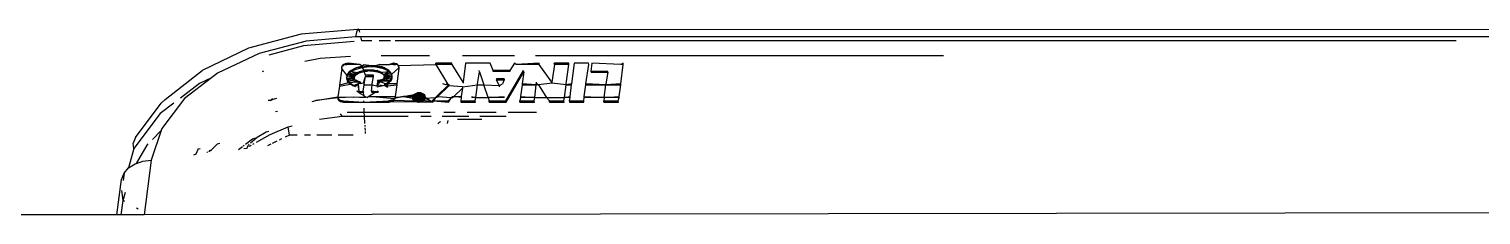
# Model space of a CAD drawing. Header units: metres. Extents: x -4.2 to 4.2, y -5.7 to 5.7.
# Drawn here: x -3.00661 to -2.96853, y 3.98317 to 3.98804 of the extents above; entities that cross this region are included whole.
import ezdxf

# ---------------------------------------------------------------- set-up
doc = ezdxf.new("R2010")
doc.units = ezdxf.units.M

msp = doc.modelspace()

# ---------------------------------------------------------------- linework, layer by layer
for p, q in [((-2.999465, 3.987905), (-3.000849, 3.987535)), ((-2.999337, 3.987721), (-3.00057, 3.987398)), ((-2.997995, 3.988026), (-2.999465, 3.987905)), ((-2.998043, 3.987832), (-2.999337, 3.987721)), ((-2.998021, 3.987956), (-2.998043, 3.987832)), ((-2.9979, 3.987832), (-2.998043, 3.987832)), ((-2.997995, 3.988026), (-2.998021, 3.987956)), ((-2.997966, 3.988037), (-2.997995, 3.988026)), ((-2.997936, 3.987987), (-2.997966, 3.988037)), ((-2.997966, 3.988037), (-2.96534, 3.988026)), ((-2.997928, 3.987956), (-2.997936, 3.987987)), ((-2.997882, 3.987725), (-2.9979, 3.987832)), ((-2.965388, 3.987832), (-2.9979, 3.987832)), ((-2.997616, 3.987725), (-2.997882, 3.987725)), ((-2.997127, 3.987725), (-2.997426, 3.987725)), ((-2.969174, 3.987725), (-2.997006, 3.987725)), ((-3.000849, 3.987535), (-3.002068, 3.986951)), ((-3.00057, 3.987398), (-3.00166, 3.986885)), ((-2.999404, 3.987595), (-3.000318, 3.987356)), ((-2.998075, 3.987708), (-2.999404, 3.987595)), ((-2.997374, 3.987346), (-2.9961, 3.987346)), ((-2.995235, 3.987346), (-2.993873, 3.987346)), ((-2.993322, 3.987346), (-2.982623, 3.987346)), ((-3.00304, 3.986193), (-3.002068, 3.986951)), ((-2.999374, 3.987196), (-2.998975, 3.987273)), ((-2.998975, 3.987273), (-2.998174, 3.987324)), ((-2.998405, 3.987003), (-2.998462, 3.986564)), ((-2.9984, 3.987061), (-2.998409, 3.987034)), ((-2.998409, 3.987034), (-2.998405, 3.987003)), ((-2.998268, 3.986832), (-2.998405, 3.987003)), ((-2.998381, 3.987087), (-2.9984, 3.987061)), ((-2.998348, 3.987078), (-2.9984, 3.987061)), ((-2.998396, 3.98703), (-2.9984, 3.987061)), ((-2.998352, 3.987109), (-2.998381, 3.987087)), ((-2.998348, 3.987078), (-2.998381, 3.987087)), ((-2.998377, 3.987056), (-2.998381, 3.987087)), ((-2.998316, 3.987125), (-2.998352, 3.987109)), ((-2.998352, 3.987109), (-2.998272, 3.987105)), ((-2.998316, 3.987125), (-2.998233, 3.98714)), ((-2.998276, 3.987136), (-2.998316, 3.987125)), ((-2.998272, 3.987105), (-2.998316, 3.987125)), ((-2.998233, 3.98714), (-2.998276, 3.987136)), ((-2.998229, 3.987109), (-2.998276, 3.987136)), ((-2.998272, 3.987105), (-2.998276, 3.987136)), ((-2.998272, 3.987105), (-2.998233, 3.98714)), ((-2.998229, 3.987109), (-2.998272, 3.987105)), ((-2.998229, 3.987109), (-2.998233, 3.98714)), ((-2.997932, 3.987109), (-2.998233, 3.98714)), ((-2.997932, 3.987109), (-2.998229, 3.987109)), ((-2.998159, 3.986955), (-2.998208, 3.986916)), ((-2.9981, 3.98699), (-2.998159, 3.986955)), ((-2.998096, 3.986959), (-2.998159, 3.986955)), ((-2.998155, 3.986924), (-2.998159, 3.986955)), ((-2.998155, 3.986924), (-2.998096, 3.986959)), ((-2.998031, 3.98702), (-2.9981, 3.98699)), ((-2.998096, 3.986959), (-2.9981, 3.98699)), ((-2.998027, 3.986989), (-2.9981, 3.98699)), ((-2.998096, 3.986959), (-2.998027, 3.986989)), ((-2.997871, 3.987065), (-2.998031, 3.98702)), ((-2.997867, 3.987034), (-2.998031, 3.98702)), ((-2.998027, 3.986989), (-2.998031, 3.98702)), ((-2.998027, 3.986989), (-2.997867, 3.987034)), ((-2.997871, 3.987065), (-2.997932, 3.987109)), ((-2.997927, 3.986929), (-2.99782, 3.986958)), ((-2.997835, 3.987099), (-2.997871, 3.987065)), ((-2.997867, 3.987034), (-2.997871, 3.987065)), ((-2.99769, 3.987054), (-2.997871, 3.987065)), ((-2.997867, 3.987034), (-2.997835, 3.987099)), ((-2.997867, 3.987034), (-2.99769, 3.987054)), ((-2.99782, 3.986958), (-2.997867, 3.987034)), ((-2.997694, 3.987085), (-2.997835, 3.987099)), ((-2.99782, 3.986958), (-2.997701, 3.986972)), ((-2.99758, 3.986969), (-2.99782, 3.986958)), ((-2.997726, 3.986938), (-2.99782, 3.986958)), ((-2.997816, 3.986927), (-2.99782, 3.986958)), ((-2.997742, 3.986956), (-2.997701, 3.986972)), ((-2.997701, 3.986972), (-2.99758, 3.986969)), ((-2.997516, 3.987078), (-2.997694, 3.987085)), ((-2.99769, 3.987054), (-2.997694, 3.987085)), ((-2.997512, 3.987048), (-2.997694, 3.987085)), ((-2.99769, 3.987054), (-2.997512, 3.987048)), ((-2.997644, 3.986953), (-2.99758, 3.986969)), ((-2.99758, 3.986969), (-2.997468, 3.986949)), ((-2.99741, 3.987109), (-2.997516, 3.987078)), ((-2.997353, 3.987046), (-2.997516, 3.987078)), ((-2.997512, 3.987048), (-2.997516, 3.987078)), ((-2.997349, 3.987015), (-2.997516, 3.987078)), ((-2.997512, 3.987048), (-2.997349, 3.987015)), ((-2.99741, 3.987109), (-2.99715, 3.987109)), ((-2.997282, 3.987021), (-2.997353, 3.987046)), ((-2.997349, 3.987015), (-2.997353, 3.987046)), ((-2.997278, 3.98699), (-2.997353, 3.987046)), ((-2.997349, 3.987015), (-2.997278, 3.98699)), ((-2.997221, 3.986991), (-2.997282, 3.987021)), ((-2.997278, 3.98699), (-2.997282, 3.987021)), ((-2.997217, 3.98696), (-2.997282, 3.987021)), ((-2.997278, 3.98699), (-2.997217, 3.98696)), ((-2.99717, 3.986956), (-2.997221, 3.986991)), ((-2.997217, 3.98696), (-2.997221, 3.986991)), ((-2.997166, 3.986925), (-2.997221, 3.986991)), ((-2.997217, 3.98696), (-2.997166, 3.986925)), ((-2.997131, 3.986917), (-2.99717, 3.986956)), ((-2.997166, 3.986925), (-2.99717, 3.986956)), ((-2.997127, 3.986887), (-2.99717, 3.986956)), ((-2.997051, 3.98714), (-2.99715, 3.987109)), ((-2.997047, 3.987109), (-2.99715, 3.987109)), ((-2.997101, 3.986845), (-2.996903, 3.987034)), ((-2.997047, 3.987109), (-2.997051, 3.98714)), ((-2.997006, 3.987105), (-2.997051, 3.98714)), ((-2.996972, 3.987125), (-2.997051, 3.98714)), ((-2.99701, 3.987136), (-2.997051, 3.98714)), ((-2.997006, 3.987105), (-2.997051, 3.98714)), ((-2.997047, 3.987109), (-2.997006, 3.987105)), ((-2.997006, 3.987105), (-2.997047, 3.987109)), ((-2.996972, 3.987125), (-2.99701, 3.987136)), ((-2.996977, 3.987103), (-2.99701, 3.987136)), ((-2.997006, 3.987105), (-2.99701, 3.987136)), ((-2.996941, 3.987109), (-2.997006, 3.987105)), ((-2.996941, 3.987109), (-2.996972, 3.987125)), ((-2.99695, 3.986605), (-2.996899, 3.987003)), ((-2.996918, 3.987087), (-2.996941, 3.987109)), ((-2.996914, 3.987056), (-2.996929, 3.987086)), ((-2.996918, 3.987087), (-2.995933, 3.987109)), ((-2.996905, 3.987061), (-2.996918, 3.987087)), ((-2.996903, 3.987034), (-2.996918, 3.987087)), ((-2.996901, 3.98703), (-2.996918, 3.987087)), ((-2.996914, 3.987056), (-2.996918, 3.987087)), ((-2.996903, 3.987034), (-2.996905, 3.987061)), ((-2.996899, 3.987003), (-2.996905, 3.987061)), ((-2.996901, 3.98703), (-2.996905, 3.987061)), ((-2.996899, 3.987003), (-2.996903, 3.987034)), ((-2.995517, 3.98714), (-2.995937, 3.98714)), ((-2.995933, 3.987109), (-2.995937, 3.98714)), ((-2.995513, 3.987109), (-2.995933, 3.987109)), ((-2.995933, 3.987109), (-2.995628, 3.986605)), ((-2.995513, 3.987109), (-2.995517, 3.98714)), ((-2.995221, 3.986649), (-2.995513, 3.987109)), ((-2.995157, 3.98714), (-2.995221, 3.986649)), ((-2.994515, 3.98714), (-2.995157, 3.98714)), ((-2.994796, 3.986921), (-2.9948, 3.986952)), ((-2.994436, 3.986953), (-2.994515, 3.98714)), ((-2.993998, 3.986953), (-2.994436, 3.986953)), ((-2.994432, 3.986922), (-2.994436, 3.986953)), ((-2.994101, 3.986155), (-2.993635, 3.986952)), ((-2.993871, 3.98714), (-2.993998, 3.986953)), ((-2.993998, 3.986953), (-2.993994, 3.986922)), ((-2.993832, 3.987109), (-2.993871, 3.98714)), ((-2.993229, 3.98714), (-2.993832, 3.987109)), ((-2.993225, 3.987109), (-2.993832, 3.987109)), ((-2.993631, 3.986921), (-2.993635, 3.986952)), ((-2.993225, 3.987109), (-2.993229, 3.98714)), ((-2.992893, 3.986649), (-2.993225, 3.987109)), ((-2.992826, 3.987109), (-2.992893, 3.986649)), ((-2.992449, 3.98714), (-2.99283, 3.98714)), ((-2.992826, 3.987109), (-2.99283, 3.98714)), ((-2.992445, 3.987109), (-2.992826, 3.987109)), ((-2.992518, 3.986605), (-2.992445, 3.987109)), ((-2.992445, 3.987109), (-2.992449, 3.98714)), ((-2.992312, 3.98714), (-2.99238, 3.986605)), ((-2.99193, 3.98714), (-2.992312, 3.98714)), ((-2.991999, 3.986605), (-2.991926, 3.987109)), ((-2.991926, 3.987109), (-2.99193, 3.98714)), ((-2.991845, 3.98714), (-2.991871, 3.986934)), ((-2.991086, 3.987109), (-2.991845, 3.98714)), ((-2.991025, 3.98714), (-2.991086, 3.987109)), ((-2.991021, 3.987109), (-2.991086, 3.987109)), ((-2.991086, 3.986605), (-2.991021, 3.987109)), ((-2.991021, 3.987109), (-2.991025, 3.98714)), ((-3.002137, 3.986611), (-3.002635, 3.986229)), ((-3.001825, 3.986758), (-3.002532, 3.986215)), ((-3.001825, 3.986758), (-3.002137, 3.986611)), ((-3.00166, 3.986885), (-3.001825, 3.986758)), ((-3.00048, 3.986928), (-3.000446, 3.986939)), ((-2.998465, 3.986538), (-2.998181, 3.986592)), ((-2.998224, 3.98663), (-2.998462, 3.986564)), ((-2.998274, 3.986757), (-2.998278, 3.986787)), ((-2.998278, 3.986787), (-2.998275, 3.986744)), ((-2.998275, 3.986744), (-2.998264, 3.986801)), ((-2.998073, 3.986778), (-2.998275, 3.986744)), ((-2.998076, 3.986751), (-2.998275, 3.986744)), ((-2.998275, 3.986744), (-2.998258, 3.986701)), ((-2.998271, 3.986713), (-2.998275, 3.986744)), ((-2.998071, 3.986724), (-2.998271, 3.986713)), ((-2.998244, 3.986875), (-2.998268, 3.986832)), ((-2.99824, 3.986844), (-2.998268, 3.986832)), ((-2.998268, 3.986832), (-2.998264, 3.986801)), ((-2.998264, 3.986801), (-2.998268, 3.986832)), ((-2.998264, 3.986801), (-2.99824, 3.986844)), ((-2.99806, 3.986805), (-2.998264, 3.986801)), ((-2.998073, 3.986778), (-2.998264, 3.986801)), ((-2.998076, 3.986751), (-2.998258, 3.986701)), ((-2.998258, 3.986701), (-2.998228, 3.98666)), ((-2.998254, 3.98667), (-2.998258, 3.986701)), ((-2.998254, 3.98667), (-2.998258, 3.986701)), ((-2.998056, 3.986697), (-2.998254, 3.98667)), ((-2.998224, 3.98663), (-2.998254, 3.98667)), ((-2.998254, 3.98667), (-2.998228, 3.98666)), ((-2.998208, 3.986916), (-2.998244, 3.986875)), ((-2.998204, 3.986885), (-2.998244, 3.986875)), ((-2.99824, 3.986844), (-2.998244, 3.986875)), ((-2.99824, 3.986844), (-2.998204, 3.986885)), ((-2.99806, 3.986805), (-2.99824, 3.986844)), ((-2.998038, 3.986831), (-2.99824, 3.986844)), ((-2.998056, 3.986697), (-2.998228, 3.98666)), ((-2.998228, 3.98666), (-2.998185, 3.986623)), ((-2.998224, 3.98663), (-2.998228, 3.98666)), ((-2.997999, 3.98665), (-2.998224, 3.98663)), ((-2.998181, 3.986592), (-2.998224, 3.98663)), ((-2.998185, 3.986623), (-2.998224, 3.98663)), ((-2.998224, 3.98663), (-2.998185, 3.986623)), ((-2.998155, 3.986924), (-2.998208, 3.986916)), ((-2.998204, 3.986885), (-2.998208, 3.986916)), ((-2.998204, 3.986885), (-2.998155, 3.986924)), ((-2.998064, 3.986836), (-2.998204, 3.986885)), ((-2.998032, 3.986673), (-2.998185, 3.986623)), ((-2.998185, 3.986623), (-2.998131, 3.986589)), ((-2.998181, 3.986592), (-2.998185, 3.986623)), ((-2.998127, 3.986559), (-2.998181, 3.986592)), ((-2.998131, 3.986589), (-2.998181, 3.986592)), ((-2.998181, 3.986592), (-2.998131, 3.986589)), ((-2.998042, 3.986862), (-2.998155, 3.986924)), ((-2.998011, 3.986887), (-2.998155, 3.986924)), ((-2.998131, 3.986589), (-2.998067, 3.986561)), ((-2.998127, 3.986559), (-2.998131, 3.986589)), ((-2.998076, 3.986751), (-2.99808, 3.986781)), ((-2.998071, 3.986724), (-2.99808, 3.986781)), ((-2.998073, 3.986778), (-2.998077, 3.986809)), ((-2.998076, 3.986751), (-2.998077, 3.986809)), ((-2.998076, 3.986751), (-2.998073, 3.986778)), ((-2.998076, 3.986751), (-2.998073, 3.986778)), ((-2.99806, 3.986728), (-2.998076, 3.986751)), ((-2.998071, 3.986724), (-2.998076, 3.986751)), ((-2.998071, 3.986724), (-2.998075, 3.986754)), ((-2.998056, 3.986697), (-2.998075, 3.986754)), ((-2.998073, 3.986778), (-2.998064, 3.986836)), ((-2.998073, 3.986778), (-2.99806, 3.986805)), ((-2.998073, 3.986778), (-2.99806, 3.986805)), ((-2.998056, 3.986697), (-2.998071, 3.986724)), ((-2.998067, 3.986561), (-2.998042, 3.986574)), ((-2.998064, 3.986836), (-2.998042, 3.986862)), ((-2.998007, 3.986856), (-2.998064, 3.986836)), ((-2.99806, 3.986805), (-2.998064, 3.986836)), ((-2.99806, 3.986805), (-2.998064, 3.986836)), ((-2.998063, 3.98653), (-2.997916, 3.986645)), ((-2.998042, 3.986574), (-2.998063, 3.98653)), ((-2.99806, 3.986805), (-2.998042, 3.986862)), ((-2.99806, 3.986805), (-2.998038, 3.986831)), ((-2.998056, 3.986697), (-2.99806, 3.986728)), ((-2.998056, 3.986697), (-2.99806, 3.986728)), ((-2.998032, 3.986673), (-2.99806, 3.986728)), ((-2.998003, 3.986681), (-2.998056, 3.986697)), ((-2.998032, 3.986673), (-2.998056, 3.986697)), ((-2.998042, 3.986862), (-2.998011, 3.986887)), ((-2.997969, 3.986878), (-2.998042, 3.986862)), ((-2.998038, 3.986831), (-2.998042, 3.986862)), ((-2.997978, 3.986605), (-2.998042, 3.986574)), ((-2.998042, 3.986574), (-2.997981, 3.98658)), ((-2.998038, 3.986831), (-2.998011, 3.986887)), ((-2.998038, 3.986831), (-2.998007, 3.986856)), ((-2.998032, 3.986673), (-2.998036, 3.986703)), ((-2.997999, 3.98665), (-2.998036, 3.986703)), ((-2.997999, 3.98665), (-2.998032, 3.986673)), ((-2.998011, 3.986887), (-2.997973, 3.986909)), ((-2.997969, 3.986878), (-2.998011, 3.986887)), ((-2.998007, 3.986856), (-2.998011, 3.986887)), ((-2.998007, 3.986856), (-2.997973, 3.986909)), ((-2.998007, 3.986856), (-2.997969, 3.986878)), ((-2.997963, 3.986661), (-2.998003, 3.986681)), ((-2.997999, 3.98665), (-2.998003, 3.986681)), ((-2.997959, 3.986631), (-2.998003, 3.986681)), ((-2.997959, 3.986631), (-2.997999, 3.98665)), ((-2.997981, 3.98658), (-2.997959, 3.986631)), ((-2.997981, 3.98658), (-2.997953, 3.986411)), ((-2.997978, 3.986605), (-2.997916, 3.986645)), ((-2.997959, 3.986631), (-2.997978, 3.986605)), ((-2.997912, 3.986614), (-2.997978, 3.986605)), ((-2.997978, 3.986605), (-2.997953, 3.986411)), ((-2.997973, 3.986909), (-2.997927, 3.986929)), ((-2.997969, 3.986878), (-2.997973, 3.986909)), ((-2.997969, 3.986878), (-2.997927, 3.986929)), ((-2.997923, 3.986898), (-2.997969, 3.986878)), ((-2.997969, 3.986878), (-2.997923, 3.986898)), ((-2.997916, 3.986645), (-2.997963, 3.986661)), ((-2.997959, 3.986631), (-2.997963, 3.986661)), ((-2.997912, 3.986614), (-2.997963, 3.986661)), ((-2.997959, 3.986631), (-2.997912, 3.986614)), ((-2.997912, 3.986614), (-2.997959, 3.986631)), ((-2.997923, 3.986898), (-2.997927, 3.986929)), ((-2.997923, 3.986898), (-2.997866, 3.986931)), ((-2.997923, 3.986898), (-2.997816, 3.986927)), ((-2.997916, 3.986645), (-2.997912, 3.986614)), ((-2.997912, 3.986614), (-2.997837, 3.98663)), ((-2.99784, 3.986411), (-2.997818, 3.98658)), ((-2.997837, 3.98663), (-2.997782, 3.986796)), ((-2.997837, 3.98663), (-2.997818, 3.98658)), ((-2.997815, 3.986605), (-2.997818, 3.98658)), ((-2.997818, 3.98658), (-2.997606, 3.98658)), ((-2.997816, 3.986927), (-2.997726, 3.986938)), ((-2.997786, 3.986827), (-2.997816, 3.986927)), ((-2.997815, 3.986605), (-2.997782, 3.986796)), ((-2.997786, 3.986827), (-2.997782, 3.986796)), ((-2.997574, 3.986827), (-2.997786, 3.986827)), ((-2.99757, 3.986796), (-2.997786, 3.986827)), ((-2.997782, 3.986796), (-2.99757, 3.986796)), ((-2.997667, 3.98694), (-2.997726, 3.986938)), ((-2.997667, 3.98694), (-2.997576, 3.986938)), ((-2.997628, 3.986411), (-2.997606, 3.98658)), ((-2.997606, 3.98658), (-2.997603, 3.986605)), ((-2.997606, 3.98658), (-2.997484, 3.986549)), ((-2.997603, 3.986605), (-2.99757, 3.986796)), ((-2.997468, 3.986949), (-2.997576, 3.986938)), ((-2.997576, 3.986938), (-2.997468, 3.986949)), ((-2.997576, 3.986938), (-2.997464, 3.986918)), ((-2.99757, 3.986796), (-2.997574, 3.986827)), ((-2.99748, 3.98658), (-2.997484, 3.986549)), ((-2.997484, 3.986549), (-2.99745, 3.98658)), ((-2.997477, 3.986605), (-2.99748, 3.98658)), ((-2.99748, 3.98658), (-2.997438, 3.986605)), ((-2.997462, 3.986657), (-2.997477, 3.986605)), ((-2.997468, 3.986949), (-2.99742, 3.986934)), ((-2.997464, 3.986918), (-2.997468, 3.986949)), ((-2.997466, 3.986688), (-2.997296, 3.986731)), ((-2.997347, 3.98671), (-2.997466, 3.986688)), ((-2.997466, 3.986688), (-2.997462, 3.986657)), ((-2.997423, 3.986636), (-2.997466, 3.986688)), ((-2.997427, 3.986667), (-2.997466, 3.986688)), ((-2.997384, 3.986687), (-2.997466, 3.986688)), ((-2.997464, 3.986918), (-2.99742, 3.986934)), ((-2.997464, 3.986918), (-2.99742, 3.986934)), ((-2.997464, 3.986918), (-2.997416, 3.986903)), ((-2.997438, 3.986605), (-2.997462, 3.986657)), ((-2.997462, 3.986657), (-2.997423, 3.986636)), ((-2.99745, 3.98658), (-2.997284, 3.98656)), ((-2.997423, 3.986636), (-2.997438, 3.986605)), ((-2.997384, 3.986687), (-2.997427, 3.986667)), ((-2.997423, 3.986636), (-2.997427, 3.986667)), ((-2.99738, 3.986656), (-2.997427, 3.986667)), ((-2.997423, 3.986636), (-2.99738, 3.986656)), ((-2.99738, 3.986656), (-2.997423, 3.986636)), ((-2.99742, 3.986934), (-2.997377, 3.986915)), ((-2.99742, 3.986934), (-2.997373, 3.986884)), ((-2.997416, 3.986903), (-2.99742, 3.986934)), ((-2.997416, 3.986903), (-2.997166, 3.986925)), ((-2.997416, 3.986903), (-2.997377, 3.986915)), ((-2.997416, 3.986903), (-2.997373, 3.986884)), ((-2.997347, 3.98671), (-2.997384, 3.986687)), ((-2.99738, 3.986656), (-2.997384, 3.986687)), ((-2.997343, 3.986679), (-2.997384, 3.986687)), ((-2.997343, 3.986679), (-2.99738, 3.986656)), ((-2.99738, 3.986656), (-2.997222, 3.986593)), ((-2.997377, 3.986915), (-2.997343, 3.986893)), ((-2.997373, 3.986884), (-2.997377, 3.986915)), ((-2.997373, 3.986884), (-2.997343, 3.986893)), ((-2.997373, 3.986884), (-2.997339, 3.986863)), ((-2.997373, 3.986884), (-2.997339, 3.986863)), ((-2.997319, 3.986735), (-2.997347, 3.98671)), ((-2.997343, 3.986679), (-2.997347, 3.98671)), ((-2.997315, 3.986705), (-2.997347, 3.98671)), ((-2.997343, 3.986893), (-2.997339, 3.986863)), ((-2.997339, 3.986863), (-2.997343, 3.986893)), ((-2.997315, 3.986705), (-2.997343, 3.986679)), ((-2.997343, 3.986679), (-2.99713, 3.986672)), ((-2.997339, 3.986863), (-2.997298, 3.986843)), ((-2.997339, 3.986863), (-2.997312, 3.986839)), ((-2.997315, 3.986705), (-2.997319, 3.986735)), ((-2.997312, 3.986839), (-2.997316, 3.986869)), ((-2.997296, 3.986731), (-2.997315, 3.986705)), ((-2.997315, 3.986705), (-2.99713, 3.986672)), ((-2.997312, 3.986839), (-2.997101, 3.986845)), ((-2.997312, 3.986839), (-2.997294, 3.986813)), ((-2.997294, 3.986813), (-2.9973, 3.986762)), ((-2.9973, 3.986762), (-2.997296, 3.986731)), ((-2.997296, 3.986731), (-2.9973, 3.986762)), ((-2.997298, 3.986843), (-2.997166, 3.986925)), ((-2.997298, 3.986843), (-2.997127, 3.986887)), ((-2.997298, 3.986843), (-2.997294, 3.986813)), ((-2.997294, 3.986813), (-2.997298, 3.986843)), ((-2.997296, 3.986731), (-2.997088, 3.986758)), ((-2.997286, 3.986758), (-2.997296, 3.986731)), ((-2.997296, 3.986731), (-2.997134, 3.986702)), ((-2.997294, 3.986813), (-2.997101, 3.986845)), ((-2.997294, 3.986813), (-2.997088, 3.986802)), ((-2.997294, 3.986813), (-2.997285, 3.986786)), ((-2.997286, 3.986758), (-2.99729, 3.986789)), ((-2.997285, 3.986786), (-2.997289, 3.986817)), ((-2.997288, 3.98659), (-2.997226, 3.986624)), ((-2.997209, 3.986518), (-2.997288, 3.98659)), ((-2.997288, 3.98659), (-2.997284, 3.98656)), ((-2.997213, 3.986549), (-2.997288, 3.98659)), ((-2.997285, 3.986786), (-2.997286, 3.986758)), ((-2.997286, 3.986758), (-2.997088, 3.986758)), ((-2.997285, 3.986786), (-2.997088, 3.986802)), ((-2.997285, 3.986786), (-2.997088, 3.986758)), ((-2.997284, 3.98656), (-2.997226, 3.986624)), ((-2.997222, 3.986593), (-2.997284, 3.98656)), ((-2.997226, 3.986624), (-2.997174, 3.986662)), ((-2.997222, 3.986593), (-2.997226, 3.986624)), ((-2.997226, 3.986624), (-2.997213, 3.986549)), ((-2.997222, 3.986593), (-2.997174, 3.986662)), ((-2.99717, 3.986631), (-2.997222, 3.986593)), ((-2.997184, 3.986605), (-2.997222, 3.986593)), ((-2.997222, 3.986593), (-2.997213, 3.986549)), ((-2.997174, 3.986662), (-2.997213, 3.986549)), ((-2.997213, 3.986549), (-2.996953, 3.98658)), ((-2.99717, 3.986631), (-2.997184, 3.986605)), ((-2.99695, 3.986605), (-2.997184, 3.986605)), ((-2.997174, 3.986662), (-2.997134, 3.986702)), ((-2.99717, 3.986631), (-2.997174, 3.986662)), ((-2.99717, 3.986631), (-2.997134, 3.986702)), ((-2.99713, 3.986672), (-2.99717, 3.986631)), ((-2.997166, 3.986925), (-2.997127, 3.986887)), ((-2.997134, 3.986702), (-2.997088, 3.986758)), ((-2.997134, 3.986702), (-2.997102, 3.986714)), ((-2.997134, 3.986702), (-2.99713, 3.986672)), ((-2.99713, 3.986672), (-2.997134, 3.986702)), ((-2.997127, 3.986887), (-2.997131, 3.986917)), ((-2.997127, 3.986887), (-2.997131, 3.986917)), ((-2.997101, 3.986845), (-2.997131, 3.986917)), ((-2.99713, 3.986672), (-2.997106, 3.986745)), ((-2.997102, 3.986714), (-2.99713, 3.986672)), ((-2.997127, 3.986887), (-2.997101, 3.986845)), ((-2.997106, 3.986745), (-2.997092, 3.986789)), ((-2.997102, 3.986714), (-2.997106, 3.986745)), ((-2.997101, 3.986845), (-2.997105, 3.986876)), ((-2.997088, 3.986802), (-2.997105, 3.986876)), ((-2.997102, 3.986714), (-2.997092, 3.986789)), ((-2.997088, 3.986758), (-2.997102, 3.986714)), ((-2.997101, 3.986845), (-2.997088, 3.986802)), ((-2.997088, 3.986802), (-2.997092, 3.986833)), ((-2.997088, 3.986758), (-2.997092, 3.986833)), ((-2.997088, 3.986758), (-2.997092, 3.986789)), ((-2.997088, 3.986802), (-2.997088, 3.986758)), ((-2.996994, 3.986267), (-2.996953, 3.98658)), ((-2.996953, 3.98658), (-2.99695, 3.986605)), ((-2.995599, 3.986582), (-2.995943, 3.986242)), ((-2.995677, 3.98658), (-2.99575, 3.986605)), ((-2.995628, 3.986605), (-2.995677, 3.98658)), ((-2.995628, 3.986605), (-2.995599, 3.986582)), ((-2.995595, 3.986551), (-2.995628, 3.986605)), ((-2.995599, 3.986582), (-2.995595, 3.986551)), ((-2.995236, 3.986527), (-2.994848, 3.98658)), ((-2.995221, 3.986649), (-2.995217, 3.986618)), ((-2.994892, 3.986242), (-2.994848, 3.98658)), ((-2.994848, 3.98658), (-2.994845, 3.986605)), ((-2.994848, 3.98658), (-2.994679, 3.98658)), ((-2.994845, 3.986605), (-2.994796, 3.986921)), ((-2.994796, 3.986921), (-2.994687, 3.986605)), ((-2.994687, 3.986605), (-2.994679, 3.98658)), ((-2.994679, 3.98658), (-2.994269, 3.986557)), ((-2.994568, 3.986242), (-2.994679, 3.98658)), ((-2.993994, 3.986922), (-2.994432, 3.986922)), ((-2.994345, 3.986737), (-2.994342, 3.986706)), ((-2.994146, 3.986737), (-2.994345, 3.986737)), ((-2.994142, 3.986706), (-2.994345, 3.986737)), ((-2.994342, 3.986706), (-2.994142, 3.986706)), ((-2.994287, 3.98658), (-2.994342, 3.986706)), ((-2.994287, 3.98658), (-2.994269, 3.986557)), ((-2.994269, 3.986557), (-2.994192, 3.986605)), ((-2.994142, 3.986706), (-2.994192, 3.986605)), ((-2.994146, 3.986737), (-2.994142, 3.986706)), ((-2.994097, 3.986124), (-2.993631, 3.986921)), ((-2.993675, 3.98658), (-2.993715, 3.986267)), ((-2.993672, 3.986605), (-2.993675, 3.98658)), ((-2.993675, 3.98658), (-2.993302, 3.98658)), ((-2.993631, 3.986921), (-2.993672, 3.986605)), ((-2.993302, 3.98658), (-2.993672, 3.986605)), ((-2.993345, 3.986242), (-2.993302, 3.98658)), ((-2.993302, 3.98658), (-2.993293, 3.986646)), ((-2.993302, 3.98658), (-2.993289, 3.986615)), ((-2.993248, 3.98658), (-2.993302, 3.98658)), ((-2.993289, 3.986615), (-2.993293, 3.986646)), ((-2.993289, 3.986615), (-2.993248, 3.98658)), ((-2.992889, 3.986618), (-2.993248, 3.98658)), ((-2.993248, 3.98658), (-2.993051, 3.986267)), ((-2.992889, 3.986618), (-2.992893, 3.986649)), ((-2.992521, 3.98658), (-2.992889, 3.986618)), ((-2.992564, 3.986242), (-2.992521, 3.98658)), ((-2.99238, 3.986605), (-2.992521, 3.98658)), ((-2.992521, 3.98658), (-2.992518, 3.986605)), ((-2.992521, 3.98658), (-2.992384, 3.98658)), ((-2.992384, 3.98658), (-2.992424, 3.986267)), ((-2.99238, 3.986605), (-2.992384, 3.98658)), ((-2.992043, 3.986267), (-2.992002, 3.98658)), ((-2.992002, 3.98658), (-2.991999, 3.986605)), ((-2.992002, 3.98658), (-2.991478, 3.98658)), ((-2.991478, 3.98658), (-2.991999, 3.986605)), ((-2.991871, 3.986934), (-2.991433, 3.986934)), ((-2.991871, 3.986934), (-2.991867, 3.986904)), ((-2.991867, 3.986904), (-2.991429, 3.986904)), ((-2.991522, 3.986242), (-2.991478, 3.98658)), ((-2.991086, 3.986605), (-2.991478, 3.98658)), ((-2.991475, 3.986605), (-2.991478, 3.98658)), ((-2.991478, 3.98658), (-2.991089, 3.98658)), ((-2.991429, 3.986904), (-2.991475, 3.986605)), ((-2.991429, 3.986904), (-2.991433, 3.986934)), ((-2.99113, 3.986267), (-2.991089, 3.98658)), ((-2.991089, 3.98658), (-2.991086, 3.986605)), ((-3.003137, 3.986098), (-3.00304, 3.986193)), ((-3.002532, 3.986215), (-3.003127, 3.985436)), ((-3.000223, 3.98622), (-3.000272, 3.986167)), ((-3.000272, 3.986167), (-3.000206, 3.986198)), ((-3.000206, 3.986198), (-3.000107, 3.986224)), ((-2.999083, 3.986169), (-2.998509, 3.986261)), ((-2.998507, 3.986233), (-2.999083, 3.986169)), ((-2.998465, 3.986538), (-2.998509, 3.986261)), ((-2.998509, 3.986261), (-2.998507, 3.986233)), ((-2.998509, 3.986261), (-2.998107, 3.986252)), ((-2.998107, 3.986252), (-2.998507, 3.986233)), ((-2.998507, 3.986233), (-2.998494, 3.986208)), ((-2.998503, 3.986202), (-2.998507, 3.986233)), ((-2.998494, 3.986208), (-2.99849, 3.986177)), ((-2.998494, 3.986208), (-2.998467, 3.986155)), ((-2.998494, 3.986208), (-2.998471, 3.986186)), ((-2.99849, 3.986177), (-2.998494, 3.986208)), ((-2.998462, 3.986564), (-2.998465, 3.986538)), ((-2.998067, 3.986561), (-2.998127, 3.986559)), ((-2.998127, 3.986559), (-2.998067, 3.986561)), ((-2.998063, 3.98653), (-2.998127, 3.986559)), ((-2.997937, 3.986242), (-2.998107, 3.986252)), ((-2.998067, 3.986561), (-2.998063, 3.98653)), ((-2.997948, 3.986371), (-2.998009, 3.986411)), ((-2.997836, 3.986381), (-2.998009, 3.986411)), ((-2.997953, 3.986411), (-2.997948, 3.986371)), ((-2.99784, 3.986411), (-2.997948, 3.986371)), ((-2.997948, 3.986371), (-2.997836, 3.986381)), ((-2.997948, 3.986371), (-2.997828, 3.986293)), ((-2.997778, 3.986242), (-2.997937, 3.986242)), ((-2.99784, 3.986411), (-2.997836, 3.986381)), ((-2.997828, 3.986293), (-2.997836, 3.986381)), ((-2.997828, 3.986293), (-2.997789, 3.986267)), ((-2.997789, 3.986267), (-2.997733, 3.986242)), ((-2.997692, 3.986267), (-2.997733, 3.986242)), ((-2.997508, 3.986381), (-2.997692, 3.986267)), ((-2.997692, 3.986267), (-2.996994, 3.986267)), ((-2.997031, 3.986208), (-2.997692, 3.986267)), ((-2.997628, 3.986411), (-2.997624, 3.986381)), ((-2.997508, 3.986381), (-2.997628, 3.986411)), ((-2.997454, 3.986381), (-2.997628, 3.986411)), ((-2.997624, 3.986381), (-2.997508, 3.986381)), ((-2.997458, 3.986411), (-2.997508, 3.986381)), ((-2.997508, 3.986381), (-2.997454, 3.986381)), ((-2.997484, 3.986549), (-2.99748, 3.986518)), ((-2.997284, 3.98656), (-2.99748, 3.986518)), ((-2.997458, 3.986411), (-2.997454, 3.986381)), ((-2.997284, 3.98656), (-2.997209, 3.986518)), ((-2.997284, 3.98656), (-2.997213, 3.986549)), ((-2.997213, 3.986549), (-2.997209, 3.986518)), ((-2.99706, 3.986186), (-2.997031, 3.986208)), ((-2.997031, 3.986208), (-2.997056, 3.986155)), ((-2.997031, 3.986208), (-2.996997, 3.986242)), ((-2.997027, 3.986177), (-2.997031, 3.986208)), ((-2.997027, 3.986177), (-2.997031, 3.986208)), ((-2.997008, 3.986202), (-2.997012, 3.986233)), ((-2.996451, 3.986322), (-2.996998, 3.98623)), ((-2.996997, 3.986242), (-2.996994, 3.986267)), ((-2.99693, 3.986242), (-2.996997, 3.986242)), ((-2.996785, 3.986267), (-2.99693, 3.986242)), ((-2.996515, 3.986283), (-2.996785, 3.986267)), ((-2.996785, 3.986267), (-2.996544, 3.98623)), ((-2.996535, 3.986257), (-2.996785, 3.986267)), ((-2.996539, 3.986288), (-2.996548, 3.986261)), ((-2.996513, 3.986283), (-2.996548, 3.986261)), ((-2.996518, 3.986238), (-2.996548, 3.986261)), ((-2.996548, 3.986261), (-2.996546, 3.986233)), ((-2.996548, 3.986261), (-2.996544, 3.98623)), ((-2.996546, 3.986233), (-2.996508, 3.986217)), ((-2.996546, 3.986233), (-2.996533, 3.986208)), ((-2.996542, 3.986202), (-2.996546, 3.986233)), ((-2.996535, 3.986257), (-2.996544, 3.98623)), ((-2.996544, 3.98623), (-2.996317, 3.986242)), ((-2.996544, 3.98623), (-2.996542, 3.986202)), ((-2.996542, 3.986202), (-2.996529, 3.986177)), ((-2.996519, 3.986314), (-2.996539, 3.986288)), ((-2.996539, 3.986288), (-2.996496, 3.986305)), ((-2.996539, 3.986288), (-2.996535, 3.986257)), ((-2.996487, 3.986305), (-2.996535, 3.986257)), ((-2.996515, 3.986283), (-2.996535, 3.986257)), ((-2.996533, 3.986208), (-2.996489, 3.986198)), ((-2.996533, 3.986208), (-2.99651, 3.986186)), ((-2.996533, 3.986208), (-2.996529, 3.986177)), ((-2.99652, 3.986261), (-2.996516, 3.98623)), ((-2.99652, 3.986261), (-2.996514, 3.986207)), ((-2.996491, 3.986336), (-2.996519, 3.986314)), ((-2.996519, 3.986314), (-2.996473, 3.986323)), ((-2.996519, 3.986314), (-2.996515, 3.986283)), ((-2.996519, 3.986314), (-2.996487, 3.986305)), ((-2.996518, 3.986238), (-2.996514, 3.986207)), ((-2.996518, 3.986238), (-2.996504, 3.986186)), ((-2.996513, 3.986283), (-2.996516, 3.98623)), ((-2.996439, 3.986226), (-2.996516, 3.98623)), ((-2.996421, 3.986218), (-2.996516, 3.98623)), ((-2.996487, 3.986305), (-2.996515, 3.986283)), ((-2.996514, 3.986207), (-2.996439, 3.986226)), ((-2.996455, 3.986209), (-2.996514, 3.986207)), ((-2.996496, 3.986305), (-2.996513, 3.986283)), ((-2.996509, 3.986253), (-2.996513, 3.986283)), ((-2.996496, 3.986305), (-2.996509, 3.986253)), ((-2.996492, 3.986274), (-2.996509, 3.986253)), ((-2.996509, 3.986253), (-2.996421, 3.986218)), ((-2.996508, 3.986217), (-2.996504, 3.986186)), ((-2.996508, 3.986217), (-2.996485, 3.986168)), ((-2.996508, 3.986217), (-2.996489, 3.986198)), ((-2.996504, 3.986186), (-2.996455, 3.986209)), ((-2.996432, 3.986192), (-2.996504, 3.986186)), ((-2.996454, 3.986192), (-2.996504, 3.986186)), ((-2.996473, 3.986323), (-2.996496, 3.986305)), ((-2.996496, 3.986305), (-2.996492, 3.986274)), ((-2.996473, 3.986323), (-2.996492, 3.986274)), ((-2.996469, 3.986292), (-2.996492, 3.986274)), ((-2.996492, 3.986274), (-2.996449, 3.986286)), ((-2.996492, 3.986274), (-2.996421, 3.986218)), ((-2.996455, 3.986352), (-2.996491, 3.986336)), ((-2.996491, 3.986336), (-2.996443, 3.986337)), ((-2.996491, 3.986336), (-2.996487, 3.986305)), ((-2.996491, 3.986336), (-2.996451, 3.986322)), ((-2.996489, 3.986198), (-2.996485, 3.986168)), ((-2.996489, 3.986198), (-2.996459, 3.986154)), ((-2.996489, 3.986198), (-2.996463, 3.986184)), ((-2.99641, 3.986332), (-2.996487, 3.986305)), ((-2.996451, 3.986322), (-2.996487, 3.986305)), ((-2.996485, 3.986168), (-2.996432, 3.986192)), ((-2.996443, 3.986337), (-2.996473, 3.986323)), ((-2.996473, 3.986323), (-2.996469, 3.986292)), ((-2.996443, 3.986337), (-2.996469, 3.986292)), ((-2.996439, 3.986306), (-2.996469, 3.986292)), ((-2.996469, 3.986292), (-2.996423, 3.986286)), ((-2.99646, 3.98623), (-2.996433, 3.986244)), ((-2.99646, 3.98623), (-2.996429, 3.986218)), ((-2.996454, 3.986192), (-2.99646, 3.98623)), ((-2.996432, 3.986192), (-2.99646, 3.98623)), ((-2.996414, 3.986363), (-2.996455, 3.986352)), ((-2.996455, 3.986352), (-2.996409, 3.986346)), ((-2.996455, 3.986352), (-2.996451, 3.986322)), ((-2.996455, 3.986352), (-2.99641, 3.986332)), ((-2.996427, 3.986261), (-2.996455, 3.986247)), ((-2.996455, 3.986247), (-2.996414, 3.986252)), ((-2.996439, 3.986226), (-2.996455, 3.986247)), ((-2.996455, 3.986209), (-2.996455, 3.986247)), ((-2.996453, 3.986317), (-2.996405, 3.986266)), ((-2.996453, 3.986317), (-2.996427, 3.986261)), ((-2.996449, 3.986286), (-2.996453, 3.986317)), ((-2.996421, 3.986218), (-2.996453, 3.986317)), ((-2.99641, 3.986332), (-2.996451, 3.986322)), ((-2.996449, 3.986286), (-2.996427, 3.986317)), ((-2.996449, 3.986286), (-2.996421, 3.986218)), ((-2.996409, 3.986346), (-2.996443, 3.986337)), ((-2.996443, 3.986337), (-2.996439, 3.986306)), ((-2.996409, 3.986346), (-2.996439, 3.986306)), ((-2.996405, 3.986315), (-2.996439, 3.986306)), ((-2.996305, 3.986306), (-2.996439, 3.986306)), ((-2.996439, 3.986306), (-2.996333, 3.986286)), ((-2.996439, 3.986226), (-2.996427, 3.986261)), ((-2.996439, 3.98623), (-2.996432, 3.986192)), ((-2.996433, 3.986244), (-2.996434, 3.986206)), ((-2.996434, 3.986206), (-2.996341, 3.986221)), ((-2.996434, 3.986206), (-2.996346, 3.986185)), ((-2.996421, 3.986218), (-2.996433, 3.986244)), ((-2.996432, 3.986192), (-2.996429, 3.986218)), ((-2.996432, 3.986192), (-2.996346, 3.986185)), ((-2.996431, 3.986175), (-2.996429, 3.986218)), ((-2.996429, 3.986218), (-2.996415, 3.986185)), ((-2.996429, 3.986218), (-2.99635, 3.986215)), ((-2.996405, 3.986266), (-2.996427, 3.986317)), ((-2.996423, 3.986286), (-2.996427, 3.986317)), ((-2.996421, 3.986218), (-2.996427, 3.986261)), ((-2.996401, 3.986235), (-2.996423, 3.986286)), ((-2.996423, 3.986286), (-2.996405, 3.986266)), ((-2.996423, 3.986286), (-2.996333, 3.986286)), ((-2.996421, 3.986218), (-2.996414, 3.986252)), ((-2.996421, 3.986218), (-2.996341, 3.986221)), ((-2.996417, 3.986203), (-2.99635, 3.986215)), ((-2.996417, 3.986203), (-2.99633, 3.986203)), ((-2.996326, 3.986172), (-2.996417, 3.986203)), ((-2.996415, 3.986185), (-2.99635, 3.986215)), ((-2.996372, 3.986367), (-2.996414, 3.986363)), ((-2.996414, 3.986363), (-2.996374, 3.986349)), ((-2.996414, 3.986363), (-2.99641, 3.986332)), ((-2.996414, 3.986363), (-2.996368, 3.986336)), ((-2.996341, 3.986221), (-2.996414, 3.986252)), ((-2.996345, 3.986252), (-2.996414, 3.986252)), ((-2.996368, 3.986336), (-2.99641, 3.986332)), ((-2.996374, 3.986349), (-2.996409, 3.986346)), ((-2.996409, 3.986346), (-2.996405, 3.986315)), ((-2.996374, 3.986349), (-2.996405, 3.986315)), ((-2.99637, 3.986318), (-2.996405, 3.986315)), ((-2.996305, 3.986306), (-2.996405, 3.986315)), ((-2.996336, 3.986315), (-2.996405, 3.986315)), ((-2.996405, 3.986266), (-2.996345, 3.986252)), ((-2.996343, 3.986266), (-2.996405, 3.986266)), ((-2.996405, 3.986266), (-2.996401, 3.986235)), ((-2.996333, 3.986286), (-2.996401, 3.986235)), ((-2.996401, 3.986235), (-2.996343, 3.986266)), ((-2.996339, 3.986235), (-2.996401, 3.986235)), ((-2.99633, 3.986363), (-2.996374, 3.986349)), ((-2.99634, 3.986346), (-2.996374, 3.986349)), ((-2.996374, 3.986349), (-2.99637, 3.986318)), ((-2.99633, 3.986363), (-2.996372, 3.986367)), ((-2.996372, 3.986367), (-2.996368, 3.986336)), ((-2.996372, 3.986367), (-2.996326, 3.986332)), ((-2.99634, 3.986346), (-2.99637, 3.986318)), ((-2.996336, 3.986315), (-2.99637, 3.986318)), ((-2.996326, 3.986332), (-2.996368, 3.986336)), ((-2.99635, 3.986215), (-2.996345, 3.986252)), ((-2.99635, 3.986215), (-2.996346, 3.986185)), ((-2.996346, 3.986185), (-2.996345, 3.986252)), ((-2.996341, 3.986221), (-2.996346, 3.986185)), ((-2.996345, 3.986252), (-2.996341, 3.986221)), ((-2.996345, 3.986252), (-2.99633, 3.986203)), ((-2.996315, 3.986317), (-2.996343, 3.986266)), ((-2.996337, 3.986317), (-2.996343, 3.986266)), ((-2.99633, 3.986203), (-2.996343, 3.986266)), ((-2.996339, 3.986235), (-2.996343, 3.986266)), ((-2.996293, 3.986352), (-2.99634, 3.986346)), ((-2.996309, 3.986337), (-2.99634, 3.986346)), ((-2.99634, 3.986346), (-2.996336, 3.986315)), ((-2.996339, 3.986235), (-2.996337, 3.986317)), ((-2.996333, 3.986286), (-2.996339, 3.986235)), ((-2.996333, 3.986286), (-2.996337, 3.986317)), ((-2.996309, 3.986337), (-2.996336, 3.986315)), ((-2.996305, 3.986306), (-2.996336, 3.986315)), ((-2.996333, 3.986286), (-2.996315, 3.986317)), ((-2.996305, 3.986306), (-2.996333, 3.986286)), ((-2.996293, 3.986352), (-2.99633, 3.986363)), ((-2.99633, 3.986363), (-2.996326, 3.986332)), ((-2.99633, 3.986363), (-2.996289, 3.986322)), ((-2.99633, 3.986203), (-2.996315, 3.986317)), ((-2.996311, 3.986286), (-2.99633, 3.986203)), ((-2.996326, 3.986172), (-2.99633, 3.986203)), ((-2.996328, 3.986184), (-2.996299, 3.986198)), ((-2.996289, 3.986322), (-2.996326, 3.986332)), ((-2.996326, 3.986172), (-2.996317, 3.986242)), ((-2.996255, 3.986207), (-2.996326, 3.986172)), ((-2.996317, 3.986242), (-2.996311, 3.986286)), ((-2.996317, 3.986242), (-2.996247, 3.98623)), ((-2.996311, 3.986286), (-2.996315, 3.986317)), ((-2.996279, 3.986292), (-2.996311, 3.986286)), ((-2.996247, 3.98623), (-2.996311, 3.986286)), ((-2.996249, 3.986253), (-2.996311, 3.986286)), ((-2.99626, 3.986274), (-2.996311, 3.986286)), ((-2.996283, 3.986323), (-2.996309, 3.986337)), ((-2.996309, 3.986337), (-2.996305, 3.986306)), ((-2.996261, 3.986336), (-2.996309, 3.986337)), ((-2.996283, 3.986323), (-2.996305, 3.986306)), ((-2.996279, 3.986292), (-2.996305, 3.986306)), ((-2.996299, 3.986198), (-2.996275, 3.986217)), ((-2.996252, 3.986208), (-2.996299, 3.986198)), ((-2.996299, 3.986198), (-2.996295, 3.986168)), ((-2.996299, 3.986198), (-2.996271, 3.986186)), ((-2.996261, 3.986336), (-2.996293, 3.986352)), ((-2.996293, 3.986352), (-2.996289, 3.986322)), ((-2.996293, 3.986352), (-2.996257, 3.986305)), ((-2.996257, 3.986305), (-2.996289, 3.986322)), ((-2.996264, 3.986305), (-2.996283, 3.986323)), ((-2.996283, 3.986323), (-2.996279, 3.986292)), ((-2.996238, 3.986314), (-2.996283, 3.986323)), ((-2.996281, 3.986186), (-2.996252, 3.986208)), ((-2.99626, 3.986274), (-2.996279, 3.986292)), ((-2.996252, 3.986208), (-2.996277, 3.986155)), ((-2.996275, 3.986217), (-2.996259, 3.986238)), ((-2.996233, 3.986233), (-2.996275, 3.986217)), ((-2.996275, 3.986217), (-2.996271, 3.986186)), ((-2.996271, 3.986186), (-2.996255, 3.986207)), ((-2.996264, 3.986305), (-2.99626, 3.986274)), ((-2.996225, 3.986288), (-2.996264, 3.986305)), ((-2.996238, 3.986314), (-2.996261, 3.986336)), ((-2.996261, 3.986336), (-2.996257, 3.986305)), ((-2.996261, 3.986336), (-2.996234, 3.986283)), ((-2.996223, 3.986261), (-2.996259, 3.986238)), ((-2.996259, 3.986238), (-2.996255, 3.986207)), ((-2.996234, 3.986283), (-2.996257, 3.986305)), ((-2.996253, 3.986283), (-2.996249, 3.986253)), ((-2.996223, 3.986261), (-2.996253, 3.986283)), ((-2.996252, 3.986208), (-2.996233, 3.986233)), ((-2.996252, 3.986208), (-2.996248, 3.986177)), ((-2.996251, 3.986261), (-2.996247, 3.98623)), ((-2.996233, 3.986233), (-2.996248, 3.986177)), ((-2.996247, 3.98623), (-2.996248, 3.986177)), ((-2.996248, 3.986177), (-2.996229, 3.986202)), ((-2.996247, 3.98623), (-2.99622, 3.98623)), ((-2.996225, 3.986288), (-2.996238, 3.986314)), ((-2.996238, 3.986314), (-2.996234, 3.986283)), ((-2.996238, 3.986314), (-2.996221, 3.986257)), ((-2.996221, 3.986257), (-2.996234, 3.986283)), ((-2.996233, 3.986233), (-2.996223, 3.986261)), ((-2.996233, 3.986233), (-2.996229, 3.986202)), ((-2.996223, 3.986261), (-2.996229, 3.986202)), ((-2.996229, 3.986202), (-2.99622, 3.98623)), ((-2.996223, 3.986261), (-2.996225, 3.986288)), ((-2.996225, 3.986288), (-2.996221, 3.986257)), ((-2.996225, 3.986288), (-2.99622, 3.98623)), ((-2.996223, 3.986261), (-2.99622, 3.98623)), ((-2.996221, 3.986257), (-2.996028, 3.986124)), ((-2.99622, 3.98623), (-2.996221, 3.986257)), ((-2.99622, 3.98623), (-2.995943, 3.986242)), ((-2.99622, 3.98623), (-2.996028, 3.986124)), ((-2.995943, 3.986242), (-2.996032, 3.986155)), ((-2.995943, 3.986242), (-2.995997, 3.986155)), ((-2.995908, 3.986242), (-2.995943, 3.986242)), ((-2.995883, 3.986267), (-2.995908, 3.986242)), ((-2.995595, 3.986551), (-2.995883, 3.986267)), ((-2.995883, 3.986267), (-2.995524, 3.986242)), ((-2.995613, 3.986155), (-2.995524, 3.986242)), ((-2.995609, 3.986124), (-2.995524, 3.986242)), ((-2.995236, 3.986527), (-2.995595, 3.986551)), ((-2.995524, 3.986242), (-2.995499, 3.986267)), ((-2.995524, 3.986242), (-2.995489, 3.986242)), ((-2.995499, 3.986267), (-2.995464, 3.986267)), ((-2.995489, 3.986242), (-2.995464, 3.986267)), ((-2.995464, 3.986267), (-2.995241, 3.986487)), ((-2.995464, 3.986267), (-2.99527, 3.986267)), ((-2.995273, 3.986242), (-2.995464, 3.986267)), ((-2.995273, 3.986242), (-2.995284, 3.986155)), ((-2.99527, 3.986267), (-2.995273, 3.986242)), ((-2.995241, 3.986487), (-2.99527, 3.986267)), ((-2.995236, 3.986527), (-2.995241, 3.986487)), ((-2.995004, 3.986267), (-2.994981, 3.986242)), ((-2.994892, 3.986242), (-2.994981, 3.986242)), ((-2.994903, 3.986155), (-2.994892, 3.986242)), ((-2.994892, 3.986242), (-2.994568, 3.986242)), ((-2.994568, 3.986242), (-2.994148, 3.986267)), ((-2.994137, 3.986242), (-2.994568, 3.986242)), ((-2.994568, 3.986242), (-2.994539, 3.986155)), ((-2.994265, 3.986526), (-2.994269, 3.986557)), ((-2.993719, 3.986242), (-2.993738, 3.986155)), ((-2.993715, 3.986267), (-2.993719, 3.986242)), ((-2.993345, 3.986242), (-2.993719, 3.986242)), ((-2.993715, 3.986267), (-2.993345, 3.986242)), ((-2.993357, 3.986155), (-2.993345, 3.986242)), ((-2.993345, 3.986242), (-2.993034, 3.986242)), ((-2.993051, 3.986267), (-2.993034, 3.986242)), ((-2.993034, 3.986242), (-2.992957, 3.986155)), ((-2.993034, 3.986242), (-2.992564, 3.986242)), ((-2.992576, 3.986155), (-2.992564, 3.986242)), ((-2.992564, 3.986242), (-2.992424, 3.986267)), ((-2.992427, 3.986242), (-2.992564, 3.986242)), ((-2.992427, 3.986242), (-2.992438, 3.986155)), ((-2.992424, 3.986267), (-2.992427, 3.986242)), ((-2.992057, 3.986155), (-2.992046, 3.986242)), ((-2.992046, 3.986242), (-2.992043, 3.986267)), ((-2.991522, 3.986242), (-2.992046, 3.986242)), ((-2.992043, 3.986267), (-2.991522, 3.986242)), ((-2.991522, 3.986242), (-2.991533, 3.986155)), ((-2.991522, 3.986242), (-2.99113, 3.986267)), ((-2.991133, 3.986242), (-2.991522, 3.986242)), ((-2.991152, 3.986155), (-2.991133, 3.986242)), ((-2.991133, 3.986242), (-2.99113, 3.986267)), ((-3.003163, 3.985823), (-3.003862, 3.984906)), ((-3.003811, 3.985196), (-3.003137, 3.986098)), ((-3.00281, 3.986095), (-3.003163, 3.985823)), ((-3.000272, 3.986167), (-3.000332, 3.986169)), ((-3.000087, 3.98588), (-3.000139, 3.985867)), ((-2.999179, 3.986144), (-2.999083, 3.986169)), ((-2.99849, 3.986177), (-2.998467, 3.986155)), ((-2.998471, 3.986186), (-2.99836, 3.986155)), ((-2.998471, 3.986186), (-2.99844, 3.986169)), ((-2.998467, 3.986155), (-2.998471, 3.986186)), ((-2.998467, 3.986155), (-2.99844, 3.986169)), ((-2.998467, 3.986155), (-2.998436, 3.986138)), ((-2.99844, 3.986169), (-2.99836, 3.986155)), ((-2.99844, 3.986169), (-2.998402, 3.986158)), ((-2.998436, 3.986138), (-2.99844, 3.986169)), ((-2.998395, 3.985758), (-2.998438, 3.985814)), ((-2.998436, 3.986138), (-2.998402, 3.986158)), ((-2.998436, 3.986138), (-2.998398, 3.986127)), ((-2.998402, 3.986158), (-2.99836, 3.986155)), ((-2.998398, 3.986127), (-2.998402, 3.986158)), ((-2.998398, 3.986127), (-2.99836, 3.986155)), ((-2.998398, 3.986127), (-2.99836, 3.986155)), ((-2.998398, 3.986127), (-2.998356, 3.986124)), ((-2.998356, 3.986124), (-2.99836, 3.986155)), ((-2.99836, 3.986155), (-2.997823, 3.986124)), ((-2.998356, 3.986124), (-2.997823, 3.986124)), ((-2.998266, 3.985857), (-2.997814, 3.985857)), ((-2.997823, 3.986124), (-2.997824, 3.986155)), ((-2.997823, 3.986124), (-2.997178, 3.986155)), ((-2.997823, 3.986124), (-2.997174, 3.986124)), ((-2.997817, 3.985898), (-2.997819, 3.985966)), ((-2.997814, 3.985857), (-2.997817, 3.985898)), ((-2.997814, 3.985857), (-2.99609, 3.985857)), ((-2.997808, 3.985758), (-2.997814, 3.985857)), ((-2.99706, 3.986186), (-2.997178, 3.986155)), ((-2.997095, 3.986169), (-2.997178, 3.986155)), ((-2.997178, 3.986155), (-2.997136, 3.986158)), ((-2.997174, 3.986124), (-2.997178, 3.986155)), ((-2.997132, 3.986127), (-2.997178, 3.986155)), ((-2.997132, 3.986127), (-2.997178, 3.986155)), ((-2.997132, 3.986127), (-2.997174, 3.986124)), ((-2.997174, 3.986124), (-2.997132, 3.986127)), ((-2.996437, 3.986127), (-2.997174, 3.986124)), ((-2.997136, 3.986158), (-2.997095, 3.986169)), ((-2.997132, 3.986127), (-2.997136, 3.986158)), ((-2.997091, 3.986138), (-2.997136, 3.986158)), ((-2.997132, 3.986127), (-2.997091, 3.986138)), ((-2.997095, 3.986169), (-2.99706, 3.986186)), ((-2.997091, 3.986138), (-2.997095, 3.986169)), ((-2.997056, 3.986155), (-2.997095, 3.986169)), ((-2.997091, 3.986138), (-2.997056, 3.986155)), ((-2.997056, 3.986155), (-2.99706, 3.986186)), ((-2.997027, 3.986177), (-2.99706, 3.986186)), ((-2.997056, 3.986155), (-2.997027, 3.986177)), ((-2.997027, 3.986177), (-2.996506, 3.986155)), ((-2.996529, 3.986177), (-2.996506, 3.986155)), ((-2.99651, 3.986186), (-2.996463, 3.986184)), ((-2.99651, 3.986186), (-2.996478, 3.986169)), ((-2.99651, 3.986186), (-2.996506, 3.986155)), ((-2.996478, 3.986169), (-2.996506, 3.986155)), ((-2.996506, 3.986155), (-2.996475, 3.986138)), ((-2.996504, 3.986186), (-2.996485, 3.986168)), ((-2.996415, 3.986185), (-2.996485, 3.986168)), ((-2.996431, 3.986175), (-2.996485, 3.986168)), ((-2.996485, 3.986168), (-2.996459, 3.986154)), ((-2.996478, 3.986169), (-2.996431, 3.986176)), ((-2.996478, 3.986169), (-2.996441, 3.986158)), ((-2.996478, 3.986169), (-2.996475, 3.986138)), ((-2.996441, 3.986158), (-2.996475, 3.986138)), ((-2.996475, 3.986138), (-2.996437, 3.986127)), ((-2.996463, 3.986184), (-2.996459, 3.986154)), ((-2.996463, 3.986184), (-2.996427, 3.986145)), ((-2.996463, 3.986184), (-2.996431, 3.986176)), ((-2.996459, 3.986154), (-2.996415, 3.986185)), ((-2.996459, 3.986154), (-2.996427, 3.986145)), ((-2.996441, 3.986158), (-2.996397, 3.986173)), ((-2.996441, 3.986158), (-2.996399, 3.986155)), ((-2.996441, 3.986158), (-2.996437, 3.986127)), ((-2.996399, 3.986155), (-2.996437, 3.986127)), ((-2.996395, 3.986124), (-2.996437, 3.986127)), ((-2.996437, 3.986127), (-2.996395, 3.986124)), ((-2.996431, 3.986176), (-2.996427, 3.986145)), ((-2.996431, 3.986176), (-2.996393, 3.986142)), ((-2.996431, 3.986176), (-2.996397, 3.986173)), ((-2.996427, 3.986145), (-2.996415, 3.986185)), ((-2.996427, 3.986145), (-2.996358, 3.986145)), ((-2.996427, 3.986145), (-2.996393, 3.986142)), ((-2.996346, 3.986185), (-2.996415, 3.986185)), ((-2.996415, 3.986185), (-2.996326, 3.986172)), ((-2.996358, 3.986145), (-2.996415, 3.986185)), ((-2.996324, 3.986154), (-2.996415, 3.986185)), ((-2.996399, 3.986155), (-2.996357, 3.986158)), ((-2.996399, 3.986155), (-2.996395, 3.986124)), ((-2.996397, 3.986173), (-2.996362, 3.986176)), ((-2.996397, 3.986173), (-2.996393, 3.986142)), ((-2.996397, 3.986173), (-2.996358, 3.986145)), ((-2.996357, 3.986158), (-2.996397, 3.986173)), ((-2.996395, 3.986124), (-2.996326, 3.986172)), ((-2.996357, 3.986158), (-2.996395, 3.986124)), ((-2.996395, 3.986124), (-2.996353, 3.986127)), ((-2.996393, 3.986142), (-2.996358, 3.986145)), ((-2.996362, 3.986176), (-2.996328, 3.986184)), ((-2.996362, 3.986176), (-2.996358, 3.986145)), ((-2.996362, 3.986176), (-2.996324, 3.986154)), ((-2.996316, 3.986169), (-2.996362, 3.986176)), ((-2.996358, 3.986145), (-2.996324, 3.986154)), ((-2.996357, 3.986158), (-2.996316, 3.986169)), ((-2.996357, 3.986158), (-2.996353, 3.986127)), ((-2.996316, 3.986169), (-2.996353, 3.986127)), ((-2.996353, 3.986127), (-2.996312, 3.986138)), ((-2.996353, 3.986127), (-2.996028, 3.986124)), ((-2.996281, 3.986186), (-2.996328, 3.986184)), ((-2.996328, 3.986184), (-2.996324, 3.986154)), ((-2.996328, 3.986184), (-2.996295, 3.986168)), ((-2.996271, 3.986186), (-2.996326, 3.986172)), ((-2.996277, 3.986155), (-2.996326, 3.986172)), ((-2.996295, 3.986168), (-2.996326, 3.986172)), ((-2.996324, 3.986154), (-2.996295, 3.986168)), ((-2.996316, 3.986169), (-2.996281, 3.986186)), ((-2.996316, 3.986169), (-2.996312, 3.986138)), ((-2.996281, 3.986186), (-2.996312, 3.986138)), ((-2.996312, 3.986138), (-2.996277, 3.986155)), ((-2.996312, 3.986138), (-2.996028, 3.986124)), ((-2.996295, 3.986168), (-2.996271, 3.986186)), ((-2.996281, 3.986186), (-2.996277, 3.986155)), ((-2.996277, 3.986155), (-2.996248, 3.986177)), ((-2.996248, 3.986177), (-2.996028, 3.986124)), ((-2.996028, 3.986124), (-2.996032, 3.986155)), ((-2.996032, 3.986155), (-2.995997, 3.986155)), ((-2.995997, 3.986155), (-2.996028, 3.986124)), ((-2.995997, 3.986155), (-2.995613, 3.986155)), ((-2.995997, 3.986155), (-2.995609, 3.986124)), ((-2.995728, 3.985857), (-2.995429, 3.985857)), ((-2.995609, 3.986124), (-2.995613, 3.986155)), ((-2.995284, 3.986155), (-2.994903, 3.986155)), ((-2.995284, 3.986155), (-2.99528, 3.986124)), ((-2.99528, 3.986124), (-2.994899, 3.986124)), ((-2.995114, 3.985857), (-2.994357, 3.985857)), ((-2.994899, 3.986124), (-2.994903, 3.986155)), ((-2.994539, 3.986155), (-2.994101, 3.986155)), ((-2.994535, 3.986124), (-2.994539, 3.986155)), ((-2.994535, 3.986124), (-2.994097, 3.986124)), ((-2.994097, 3.986124), (-2.994101, 3.986155)), ((-2.994043, 3.985857), (-2.993296, 3.985857)), ((-2.993738, 3.986155), (-2.993357, 3.986155)), ((-2.993734, 3.986124), (-2.993738, 3.986155)), ((-2.993734, 3.986124), (-2.993353, 3.986124)), ((-2.993353, 3.986124), (-2.993357, 3.986155)), ((-2.992957, 3.986155), (-2.992576, 3.986155)), ((-2.992953, 3.986124), (-2.992957, 3.986155)), ((-2.992953, 3.986124), (-2.992572, 3.986124)), ((-2.992572, 3.986124), (-2.992576, 3.986155)), ((-2.992438, 3.986155), (-2.992057, 3.986155)), ((-2.992438, 3.986155), (-2.992434, 3.986124)), ((-2.992434, 3.986124), (-2.992053, 3.986124)), ((-2.992053, 3.986124), (-2.992057, 3.986155)), ((-2.991533, 3.986155), (-2.991152, 3.986155)), ((-2.991529, 3.986124), (-2.991533, 3.986155)), ((-2.991529, 3.986124), (-2.991148, 3.986124)), ((-2.991148, 3.986124), (-2.991152, 3.986155)), ((-3.003127, 3.985436), (-3.003144, 3.985383)), ((-3.000285, 3.985275), (-2.999808, 3.985479)), ((-2.999808, 3.985479), (-2.999706, 3.985504)), ((-2.999779, 3.985258), (-2.999808, 3.985479)), ((-2.998986, 3.98568), (-2.998395, 3.985758)), ((-2.998395, 3.985758), (-2.997808, 3.985758)), ((-2.997808, 3.985758), (-2.996665, 3.985758)), ((-2.997796, 3.985563), (-2.997808, 3.985758)), ((-2.997791, 3.985484), (-2.997793, 3.985518)), ((-2.997784, 3.98538), (-2.997789, 3.985451)), ((-2.996332, 3.985758), (-2.996056, 3.985758)), ((-2.995889, 3.985551), (-2.995834, 3.985603)), ((-2.995834, 3.985603), (-2.995807, 3.985619)), ((-2.995767, 3.985758), (-2.995069, 3.985758)), ((-2.995627, 3.985566), (-2.995618, 3.985645)), ((-2.995371, 3.985678), (-2.994731, 3.985678)), ((-2.994779, 3.985758), (-2.994091, 3.985758)), ((-3.003811, 3.985196), (-3.003873, 3.985047)), ((-3.003862, 3.984906), (-3.003873, 3.985047)), ((-3.003144, 3.985383), (-3.003403, 3.984599)), ((-3.003368, 3.985146), (-3.003144, 3.985383)), ((-3.00093, 3.985024), (-3.000749, 3.985165)), ((-3.000619, 3.985196), (-3.000799, 3.985047)), ((-3.000749, 3.985165), (-3.000619, 3.985196)), ((-3.000643, 3.985073), (-3.000285, 3.985275)), ((-3.000388, 3.985337), (-3.000619, 3.985196)), ((-3.000315, 3.985355), (-3.000388, 3.985337)), ((-3.000105, 3.985099), (-3.000226, 3.985041)), ((-2.999981, 3.98516), (-3.000045, 3.985128)), ((-2.999779, 3.985258), (-2.999893, 3.985203)), ((-2.999571, 3.985258), (-2.999779, 3.985258)), ((-2.999225, 3.985258), (-2.999382, 3.985258)), ((-2.998664, 3.985258), (-2.99906, 3.985258)), ((-2.998108, 3.985258), (-2.998499, 3.985258)), ((-2.997779, 3.985299), (-2.997783, 3.985354)), ((-3.003862, 3.984906), (-3.003994, 3.9844)), ((-3.003791, 3.98452), (-3.003509, 3.984997)), ((-3.003509, 3.984997), (-3.003479, 3.985029)), ((-3.002235, 3.984761), (-3.002295, 3.984737)), ((-3.00217, 3.984901), (-3.002235, 3.984761)), ((-3.00217, 3.984901), (-3.002119, 3.984913)), ((-3.001944, 3.984802), (-3.001928, 3.984823)), ((-3.001843, 3.984854), (-3.00189, 3.984819)), ((-3.001884, 3.98486), (-3.001843, 3.984854)), ((-3.001843, 3.984854), (-3.001822, 3.984871)), ((-3.001673, 3.985022), (-3.001822, 3.984871)), ((-3.001602, 3.98504), (-3.001673, 3.985022)), ((-3.001111, 3.984884), (-3.001011, 3.984962)), ((-3.000988, 3.98498), (-3.000963, 3.984999)), ((-3.000896, 3.984911), (-3.000975, 3.984901)), ((-3.000877, 3.984982), (-3.000896, 3.984911)), ((-3.000877, 3.984982), (-3.000808, 3.98498)), ((-3.000831, 3.98502), (-3.000854, 3.985001)), ((-3.000808, 3.98498), (-3.000779, 3.984997)), ((-3.00074, 3.985019), (-3.000699, 3.985042)), ((-3.000268, 3.98502), (-3.000354, 3.984978)), ((-3.004115, 3.98426), (-3.003994, 3.9844)), ((-3.003994, 3.9844), (-3.003827, 3.984508)), ((-3.003827, 3.984508), (-3.003791, 3.98452)), ((-3.003791, 3.98452), (-3.003626, 3.984576)), ((-3.003626, 3.984576), (-3.003403, 3.984599)), ((-3.003403, 3.984599), (-3.003587, 3.983169)), ((-3.0043, 3.983169), (-3.004181, 3.984097)), ((-3.004181, 3.984097), (-3.004115, 3.98426)), ((-3.004115, 3.98426), (-3.004139, 3.984067)), ((-3.004187, 3.983169), (-3.004138, 3.983543)), ((-3.004138, 3.983543), (-3.004173, 3.983808)), ((-3.004138, 3.983543), (-3.004076, 3.983766)), ((-3.004107, 3.983525), (-3.004138, 3.983543)), ((-3.0043, 3.983169), (-3.094199, 3.983169)), ((-3.004187, 3.983169), (-3.0043, 3.983169)), ((-3.003587, 3.983169), (-3.004187, 3.983169)), ((-3.00374, 3.983322), (-3.003784, 3.983347)), ((-2.965689, 3.983226), (-3.003587, 3.983169))]:
    msp.add_line(p, q)

doc.saveas('drawing.dxf')
